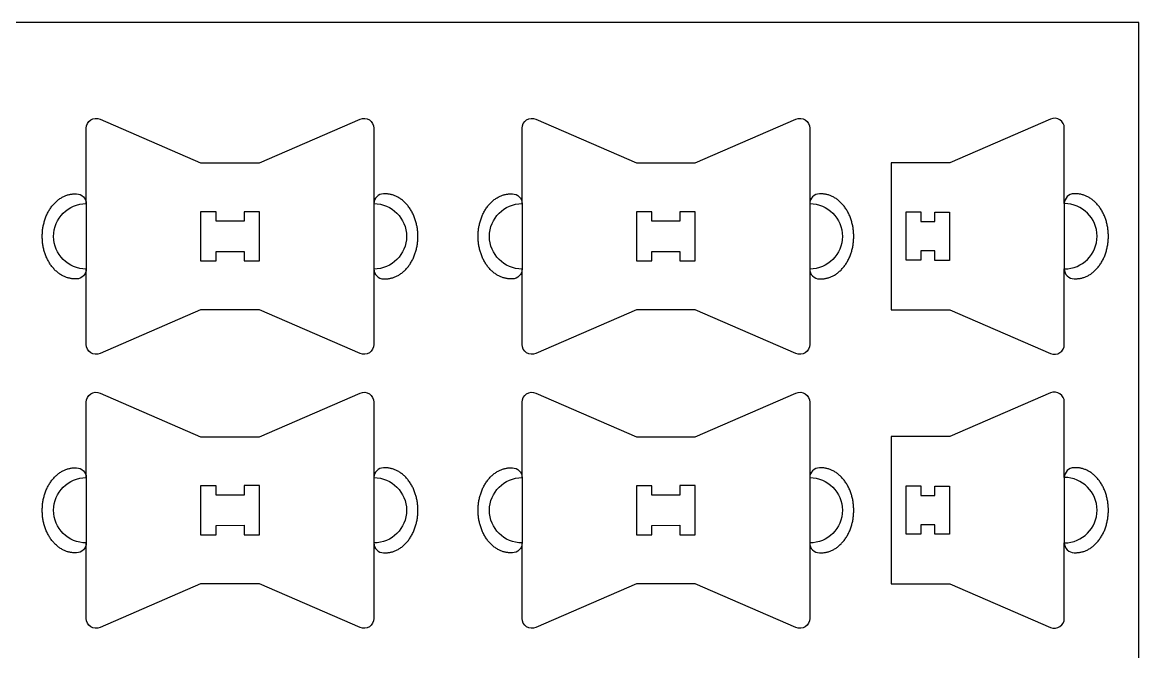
# Model space of a CAD drawing. Extents: x -30 to 12678, y 0 to 23683.
# Drawn here: x 1251 to 1934, y 3272 to 3657 of the extents above; entities that cross this region are included whole.
import ezdxf

# ---------------------------------------------------------------- set-up
doc = ezdxf.new("R2010")
doc.units = 0
for name, color, linetype in [('0_SHEET_SPRUCEPLY_2440X122', 1, 'CONTINUOUS'), ('3_ANYTOOL_CUTTHROUGH_INSID', 4, 'CONTINUOUS'), ('4_ANYTOOL_CUTTHROUGH_OUTSI', 5, 'CONTINUOUS'), ('5_ANYTOOL_HALF_MILL_9MM_IN', 3, 'CONTINUOUS')]:
    doc.layers.add(name, color=color, linetype=linetype)

msp = doc.modelspace()

# ---------------------------------------------------------------- linework, layer by layer
at = {"layer": '0_SHEET_SPRUCEPLY_2440X122'}
msp.add_lwpolyline([(713.84, 1216.64), (1933.84, 1216.64), (1933.84, 3656.64), (713.84, 3656.64)], close=True, dxfattribs=at)
at = {"layer": '3_ANYTOOL_CUTTHROUGH_INSID'}
for points in [[(1386.2, 3535.03), (1369.14, 3534.96), (1369.14, 3540.72), (1359.67, 3540.72), (1359.67, 3510.69), (1369.14, 3510.69), (1369.14, 3516.46), (1386.2, 3516.53), (1386.2, 3510.76), (1395.67, 3510.76), (1395.67, 3540.79), (1386.2, 3540.79)], [(1652.99, 3535.03), (1635.93, 3534.96), (1635.93, 3540.72), (1626.46, 3540.72), (1626.46, 3510.69), (1635.93, 3510.69), (1635.93, 3516.46), (1652.99, 3516.53), (1652.99, 3510.76), (1662.46, 3510.76), (1662.46, 3540.79), (1652.99, 3540.79)], [(1800.55, 3534.85), (1809.11, 3534.78), (1809.11, 3540.54), (1818.08, 3540.54), (1818.08, 3511.01), (1809.11, 3511.01), (1809.11, 3516.78), (1800.55, 3516.85), (1800.55, 3511.08), (1791.58, 3511.08), (1791.58, 3540.61), (1800.55, 3540.61)], [(1386.2, 3367.43), (1369.14, 3367.36), (1369.14, 3373.12), (1359.67, 3373.12), (1359.67, 3343.09), (1369.14, 3343.09), (1369.14, 3348.86), (1386.2, 3348.93), (1386.2, 3343.16), (1395.67, 3343.16), (1395.67, 3373.19), (1386.2, 3373.19)], [(1652.99, 3367.43), (1635.93, 3367.36), (1635.93, 3373.12), (1626.46, 3373.12), (1626.46, 3343.09), (1635.93, 3343.09), (1635.93, 3348.86), (1652.99, 3348.93), (1652.99, 3343.16), (1662.46, 3343.16), (1662.46, 3373.19), (1652.99, 3373.19)], [(1800.55, 3367.25), (1809.11, 3367.17), (1809.11, 3372.94), (1818.08, 3372.94), (1818.08, 3343.41), (1809.11, 3343.41), (1809.11, 3349.17), (1800.55, 3349.25), (1800.55, 3343.48), (1791.58, 3343.48), (1791.58, 3373.01), (1800.55, 3373.01)]]:
    msp.add_lwpolyline(points, close=True, dxfattribs=at)
at = {"layer": '4_ANYTOOL_CUTTHROUGH_OUTSI'}
for points in [[(1465.67, 3459.51, -0.539734), (1457.29, 3454.01), (1395.67, 3480.71), (1359.67, 3480.71), (1298.06, 3454.01, -0.539734), (1289.67, 3459.51), (1289.67, 3505.71, -1), (1289.67, 3545.71), (1289.67, 3591.9, -0.539734), (1298.06, 3597.41), (1359.67, 3570.71), (1395.67, 3570.71), (1457.29, 3597.41, -0.539734), (1465.67, 3591.9), (1465.67, 3545.71, -1), (1465.67, 3505.71)], [(1732.46, 3459.51, -0.539734), (1724.07, 3454.01), (1662.46, 3480.71), (1626.46, 3480.71), (1564.84, 3454.01, -0.539734), (1556.46, 3459.51), (1556.46, 3505.71, -1), (1556.46, 3545.71), (1556.46, 3591.9, -0.539734), (1564.84, 3597.41), (1626.46, 3570.71), (1662.46, 3570.71), (1724.07, 3597.41, -0.539734), (1732.46, 3591.9), (1732.46, 3545.71, -1), (1732.46, 3505.71)], [(1879.95, 3454.08, 0.539734), (1888.33, 3459.58), (1888.33, 3505.78, 1), (1888.33, 3545.78), (1888.33, 3591.97, 0.539734), (1879.95, 3597.48), (1818.33, 3570.78), (1782.33, 3570.78), (1782.33, 3480.78), (1818.33, 3480.78), (1879.95, 3454.08)], [(1465.67, 3291.91, -0.539734), (1457.29, 3286.41), (1395.67, 3313.11), (1359.67, 3313.11), (1298.06, 3286.41, -0.539734), (1289.67, 3291.91), (1289.67, 3338.11, -1), (1289.67, 3378.11), (1289.67, 3424.3, -0.539734), (1298.06, 3429.81), (1359.67, 3403.11), (1395.67, 3403.11), (1457.29, 3429.81, -0.539734), (1465.67, 3424.3), (1465.67, 3378.11, -1), (1465.67, 3338.11)], [(1732.46, 3291.91, -0.539734), (1724.07, 3286.41), (1662.46, 3313.11), (1626.46, 3313.11), (1564.84, 3286.41, -0.539734), (1556.46, 3291.91), (1556.46, 3338.11, -1), (1556.46, 3378.11), (1556.46, 3424.3, -0.539734), (1564.84, 3429.81), (1626.46, 3403.11), (1662.46, 3403.11), (1724.07, 3429.81, -0.539734), (1732.46, 3424.3), (1732.46, 3378.11, -1), (1732.46, 3338.11)], [(1879.95, 3286.48, 0.539734), (1888.33, 3291.98), (1888.33, 3338.18, 1), (1888.33, 3378.18), (1888.33, 3424.37, 0.539734), (1879.95, 3429.88), (1818.33, 3403.18), (1782.33, 3403.18), (1782.33, 3313.18), (1818.33, 3313.18), (1879.95, 3286.48)]]:
    msp.add_lwpolyline(points, format="xyb", close=True, dxfattribs=at)
at = {"layer": '5_ANYTOOL_HALF_MILL_9MM_IN'}
for points in [[(1282.68, 3499.7), (1282.24, 3499.7), (1281.79, 3499.72), (1281.34, 3499.75), (1280.89, 3499.8), (1280.43, 3499.86), (1279.97, 3499.94), (1279.51, 3500.03), (1279.05, 3500.13), (1278.59, 3500.25), (1278.12, 3500.38), (1277.65, 3500.53), (1277.19, 3500.7), (1276.72, 3500.88), (1276.26, 3501.08), (1275.79, 3501.29), (1275.33, 3501.52), (1274.87, 3501.77), (1274.42, 3502.03), (1273.96, 3502.31), (1273.51, 3502.6), (1273.06, 3502.91), (1272.62, 3503.24), (1272.19, 3503.58), (1271.75, 3503.93), (1271.33, 3504.31), (1270.91, 3504.69), (1270.5, 3505.09), (1270.09, 3505.51), (1269.7, 3505.94), (1269.31, 3506.38), (1268.93, 3506.84), (1268.56, 3507.31), (1268.2, 3507.79), (1267.85, 3508.29), (1267.51, 3508.79), (1267.18, 3509.31), (1266.86, 3509.83), (1266.55, 3510.37), (1266.25, 3510.92), (1265.97, 3511.47), (1265.69, 3512.03), (1265.43, 3512.6), (1265.18, 3513.17), (1264.94, 3513.75), (1264.72, 3514.34), (1264.5, 3514.93), (1264.3, 3515.53), (1264.11, 3516.13), (1263.94, 3516.73), (1263.77, 3517.33), (1263.62, 3517.94), (1263.48, 3518.54), (1263.35, 3519.15), (1263.24, 3519.75), (1263.14, 3520.36), (1263.04, 3520.97), (1262.96, 3521.57), (1262.9, 3522.17), (1262.84, 3522.77), (1262.79, 3523.36), (1262.76, 3523.95), (1262.73, 3524.54), (1262.71, 3525.7), (1262.73, 3526.86), (1262.76, 3527.44), (1262.79, 3528.03), (1262.84, 3528.63), (1262.9, 3529.22), (1262.96, 3529.82), (1263.04, 3530.43), (1263.14, 3531.03), (1263.24, 3531.64), (1263.36, 3532.24), (1263.48, 3532.85), (1263.62, 3533.46), (1263.78, 3534.06), (1263.94, 3534.67), (1264.12, 3535.27), (1264.31, 3535.87), (1264.51, 3536.46), (1264.72, 3537.05), (1264.95, 3537.64), (1265.19, 3538.22), (1265.44, 3538.79), (1265.7, 3539.36), (1265.97, 3539.92), (1266.26, 3540.48), (1266.56, 3541.02), (1266.87, 3541.56), (1267.19, 3542.08), (1267.52, 3542.6), (1267.86, 3543.11), (1268.21, 3543.6), (1268.58, 3544.08), (1268.95, 3544.55), (1269.33, 3545.01), (1269.72, 3545.45), (1270.11, 3545.88), (1270.52, 3546.3), (1270.93, 3546.7), (1271.35, 3547.09), (1271.78, 3547.46), (1272.21, 3547.81), (1272.65, 3548.16), (1273.09, 3548.48), (1273.54, 3548.79), (1273.99, 3549.09), (1274.45, 3549.36), (1274.9, 3549.62), (1275.37, 3549.87), (1275.83, 3550.1), (1276.29, 3550.31), (1276.76, 3550.51), (1277.23, 3550.69), (1277.69, 3550.86), (1278.16, 3551.01), (1278.63, 3551.14), (1279.09, 3551.26), (1279.56, 3551.37), (1280.02, 3551.46), (1280.48, 3551.53), (1280.94, 3551.59), (1281.39, 3551.64), (1281.84, 3551.67), (1282.29, 3551.69), (1282.74, 3551.7), (1283.67, 3551.7, -0.413668), (1289.67, 3545.71), (1289.67, 3505.71, -0.41476), (1283.67, 3499.7)], [(1472.66, 3499.7), (1473.11, 3499.7), (1473.55, 3499.72), (1474, 3499.75), (1474.46, 3499.8), (1474.91, 3499.86), (1475.37, 3499.94), (1475.83, 3500.03), (1476.3, 3500.13), (1476.76, 3500.25), (1477.23, 3500.38), (1477.69, 3500.53), (1478.16, 3500.7), (1478.62, 3500.88), (1479.09, 3501.08), (1479.55, 3501.29), (1480.01, 3501.52), (1480.47, 3501.77), (1480.93, 3502.03), (1481.39, 3502.31), (1481.84, 3502.6), (1482.28, 3502.91), (1482.72, 3503.24), (1483.16, 3503.58), (1483.59, 3503.93), (1484.02, 3504.31), (1484.44, 3504.69), (1484.85, 3505.09), (1485.25, 3505.51), (1485.65, 3505.94), (1486.04, 3506.38), (1486.42, 3506.84), (1486.79, 3507.31), (1487.15, 3507.79), (1487.5, 3508.29), (1487.84, 3508.79), (1488.17, 3509.31), (1488.49, 3509.83), (1488.8, 3510.37), (1489.09, 3510.92), (1489.38, 3511.47), (1489.65, 3512.03), (1489.92, 3512.6), (1490.17, 3513.17), (1490.4, 3513.75), (1490.63, 3514.34), (1490.84, 3514.93), (1491.04, 3515.53), (1491.23, 3516.13), (1491.41, 3516.73), (1491.57, 3517.33), (1491.73, 3517.94), (1491.86, 3518.54), (1491.99, 3519.15), (1492.11, 3519.75), (1492.21, 3520.36), (1492.3, 3520.97), (1492.38, 3521.57), (1492.45, 3522.17), (1492.51, 3522.77), (1492.56, 3523.36), (1492.59, 3523.95), (1492.62, 3524.54), (1492.64, 3525.7), (1492.62, 3526.86), (1492.59, 3527.44), (1492.55, 3528.03), (1492.51, 3528.63), (1492.45, 3529.22), (1492.38, 3529.82), (1492.3, 3530.43), (1492.21, 3531.03), (1492.11, 3531.64), (1491.99, 3532.24), (1491.86, 3532.85), (1491.72, 3533.46), (1491.57, 3534.06), (1491.41, 3534.67), (1491.23, 3535.27), (1491.04, 3535.87), (1490.84, 3536.46), (1490.63, 3537.05), (1490.4, 3537.64), (1490.16, 3538.22), (1489.91, 3538.79), (1489.65, 3539.36), (1489.37, 3539.92), (1489.09, 3540.48), (1488.79, 3541.02), (1488.48, 3541.56), (1488.16, 3542.08), (1487.83, 3542.6), (1487.48, 3543.11), (1487.13, 3543.6), (1486.77, 3544.08), (1486.4, 3544.55), (1486.02, 3545.01), (1485.63, 3545.45), (1485.23, 3545.88), (1484.83, 3546.3), (1484.41, 3546.7), (1483.99, 3547.09), (1483.57, 3547.46), (1483.14, 3547.81), (1482.7, 3548.16), (1482.26, 3548.48), (1481.81, 3548.79), (1481.36, 3549.09), (1480.9, 3549.36), (1480.44, 3549.62), (1479.98, 3549.87), (1479.52, 3550.1), (1479.05, 3550.31), (1478.59, 3550.51), (1478.12, 3550.69), (1477.65, 3550.86), (1477.19, 3551.01), (1476.72, 3551.14), (1476.25, 3551.26), (1475.79, 3551.37), (1475.33, 3551.46), (1474.87, 3551.53), (1474.41, 3551.59), (1473.95, 3551.64), (1473.5, 3551.67), (1473.05, 3551.69), (1472.61, 3551.7), (1471.67, 3551.7, 0.413668), (1465.67, 3545.71), (1465.67, 3505.71, 0.41476), (1471.67, 3499.7)], [(1549.47, 3499.7), (1549.02, 3499.7), (1548.58, 3499.72), (1548.13, 3499.75), (1547.67, 3499.8), (1547.22, 3499.86), (1546.76, 3499.94), (1546.3, 3500.03), (1545.83, 3500.13), (1545.37, 3500.25), (1544.9, 3500.38), (1544.44, 3500.53), (1543.97, 3500.7), (1543.51, 3500.88), (1543.04, 3501.08), (1542.58, 3501.29), (1542.11, 3501.52), (1541.66, 3501.77), (1541.2, 3502.03), (1540.74, 3502.31), (1540.29, 3502.6), (1539.85, 3502.91), (1539.41, 3503.24), (1538.97, 3503.58), (1538.54, 3503.93), (1538.11, 3504.31), (1537.69, 3504.69), (1537.28, 3505.09), (1536.88, 3505.51), (1536.48, 3505.94), (1536.09, 3506.38), (1535.71, 3506.84), (1535.34, 3507.31), (1534.98, 3507.79), (1534.63, 3508.29), (1534.29, 3508.79), (1533.96, 3509.31), (1533.64, 3509.83), (1533.33, 3510.37), (1533.03, 3510.92), (1532.75, 3511.47), (1532.48, 3512.03), (1532.21, 3512.6), (1531.96, 3513.17), (1531.72, 3513.75), (1531.5, 3514.34), (1531.29, 3514.93), (1531.08, 3515.53), (1530.9, 3516.13), (1530.72, 3516.73), (1530.56, 3517.33), (1530.4, 3517.94), (1530.26, 3518.54), (1530.14, 3519.15), (1530.02, 3519.75), (1529.92, 3520.36), (1529.83, 3520.97), (1529.75, 3521.57), (1529.68, 3522.17), (1529.62, 3522.77), (1529.57, 3523.36), (1529.54, 3523.95), (1529.51, 3524.54), (1529.49, 3525.7), (1529.51, 3526.86), (1529.54, 3527.44), (1529.57, 3528.03), (1529.62, 3528.63), (1529.68, 3529.22), (1529.75, 3529.82), (1529.83, 3530.43), (1529.92, 3531.03), (1530.02, 3531.64), (1530.14, 3532.24), (1530.27, 3532.85), (1530.41, 3533.46), (1530.56, 3534.06), (1530.72, 3534.67), (1530.9, 3535.27), (1531.09, 3535.87), (1531.29, 3536.46), (1531.5, 3537.05), (1531.73, 3537.64), (1531.97, 3538.22), (1532.22, 3538.79), (1532.48, 3539.36), (1532.76, 3539.92), (1533.04, 3540.48), (1533.34, 3541.02), (1533.65, 3541.56), (1533.97, 3542.08), (1534.3, 3542.6), (1534.65, 3543.11), (1535, 3543.6), (1535.36, 3544.08), (1535.73, 3544.55), (1536.11, 3545.01), (1536.5, 3545.45), (1536.9, 3545.88), (1537.3, 3546.3), (1537.71, 3546.7), (1538.13, 3547.09), (1538.56, 3547.46), (1538.99, 3547.81), (1539.43, 3548.16), (1539.87, 3548.48), (1540.32, 3548.79), (1540.77, 3549.09), (1541.23, 3549.36), (1541.69, 3549.62), (1542.15, 3549.87), (1542.61, 3550.1), (1543.08, 3550.31), (1543.54, 3550.51), (1544.01, 3550.69), (1544.48, 3550.86), (1544.94, 3551.01), (1545.41, 3551.14), (1545.88, 3551.26), (1546.34, 3551.37), (1546.8, 3551.46), (1547.26, 3551.53), (1547.72, 3551.59), (1548.17, 3551.64), (1548.63, 3551.67), (1549.07, 3551.69), (1549.52, 3551.7), (1550.46, 3551.7, -0.413668), (1556.46, 3545.71), (1556.46, 3505.71, -0.41476), (1550.46, 3499.7)], [(1739.44, 3499.7), (1739.89, 3499.7), (1740.34, 3499.72), (1740.79, 3499.75), (1741.24, 3499.8), (1741.7, 3499.86), (1742.16, 3499.94), (1742.62, 3500.03), (1743.08, 3500.13), (1743.54, 3500.25), (1744.01, 3500.38), (1744.47, 3500.53), (1744.94, 3500.7), (1745.41, 3500.88), (1745.87, 3501.08), (1746.34, 3501.29), (1746.8, 3501.52), (1747.26, 3501.77), (1747.71, 3502.03), (1748.17, 3502.31), (1748.62, 3502.6), (1749.07, 3502.91), (1749.51, 3503.24), (1749.94, 3503.58), (1750.37, 3503.93), (1750.8, 3504.31), (1751.22, 3504.69), (1751.63, 3505.09), (1752.03, 3505.51), (1752.43, 3505.94), (1752.82, 3506.38), (1753.2, 3506.84), (1753.57, 3507.31), (1753.93, 3507.79), (1754.28, 3508.29), (1754.62, 3508.79), (1754.95, 3509.31), (1755.27, 3509.83), (1755.58, 3510.37), (1755.88, 3510.92), (1756.16, 3511.47), (1756.44, 3512.03), (1756.7, 3512.6), (1756.95, 3513.17), (1757.19, 3513.75), (1757.41, 3514.34), (1757.63, 3514.93), (1757.83, 3515.53), (1758.02, 3516.13), (1758.19, 3516.73), (1758.36, 3517.33), (1758.51, 3517.94), (1758.65, 3518.54), (1758.77, 3519.15), (1758.89, 3519.75), (1758.99, 3520.36), (1759.09, 3520.97), (1759.17, 3521.57), (1759.23, 3522.17), (1759.29, 3522.77), (1759.34, 3523.36), (1759.37, 3523.95), (1759.4, 3524.54), (1759.42, 3525.7), (1759.4, 3526.86), (1759.37, 3527.44), (1759.34, 3528.03), (1759.29, 3528.63), (1759.23, 3529.22), (1759.16, 3529.82), (1759.08, 3530.43), (1758.99, 3531.03), (1758.89, 3531.64), (1758.77, 3532.24), (1758.65, 3532.85), (1758.51, 3533.46), (1758.35, 3534.06), (1758.19, 3534.67), (1758.01, 3535.27), (1757.82, 3535.87), (1757.62, 3536.46), (1757.41, 3537.05), (1757.18, 3537.64), (1756.94, 3538.22), (1756.69, 3538.79), (1756.43, 3539.36), (1756.15, 3539.92), (1755.87, 3540.48), (1755.57, 3541.02), (1755.26, 3541.56), (1754.94, 3542.08), (1754.61, 3542.6), (1754.27, 3543.11), (1753.91, 3543.6), (1753.55, 3544.08), (1753.18, 3544.55), (1752.8, 3545.01), (1752.41, 3545.45), (1752.01, 3545.88), (1751.61, 3546.3), (1751.2, 3546.7), (1750.78, 3547.09), (1750.35, 3547.46), (1749.92, 3547.81), (1749.48, 3548.16), (1749.04, 3548.48), (1748.59, 3548.79), (1748.14, 3549.09), (1747.68, 3549.36), (1747.23, 3549.62), (1746.76, 3549.87), (1746.3, 3550.1), (1745.84, 3550.31), (1745.37, 3550.51), (1744.9, 3550.69), (1744.44, 3550.86), (1743.97, 3551.01), (1743.5, 3551.14), (1743.04, 3551.26), (1742.57, 3551.37), (1742.11, 3551.46), (1741.65, 3551.53), (1741.19, 3551.59), (1740.74, 3551.64), (1740.29, 3551.67), (1739.84, 3551.69), (1739.39, 3551.7), (1738.46, 3551.7, 0.413668), (1732.46, 3545.71), (1732.46, 3505.71, 0.41476), (1738.46, 3499.7)], [(1895.32, 3499.77), (1895.77, 3499.77), (1896.21, 3499.79), (1896.66, 3499.83), (1897.12, 3499.87), (1897.57, 3499.93), (1898.03, 3500.01), (1898.49, 3500.1), (1898.96, 3500.2), (1899.42, 3500.32), (1899.89, 3500.45), (1900.35, 3500.6), (1900.82, 3500.77), (1901.28, 3500.95), (1901.75, 3501.15), (1902.21, 3501.36), (1902.67, 3501.59), (1903.13, 3501.84), (1903.59, 3502.1), (1904.05, 3502.38), (1904.5, 3502.67), (1904.94, 3502.98), (1905.38, 3503.31), (1905.82, 3503.65), (1906.25, 3504), (1906.68, 3504.38), (1907.1, 3504.76), (1907.51, 3505.17), (1907.91, 3505.58), (1908.31, 3506.01), (1908.7, 3506.46), (1909.08, 3506.91), (1909.45, 3507.38), (1909.81, 3507.86), (1910.16, 3508.36), (1910.5, 3508.86), (1910.83, 3509.38), (1911.15, 3509.91), (1911.46, 3510.44), (1911.75, 3510.99), (1912.04, 3511.54), (1912.31, 3512.1), (1912.58, 3512.67), (1912.83, 3513.24), (1913.06, 3513.83), (1913.29, 3514.41), (1913.5, 3515), (1913.7, 3515.6), (1913.89, 3516.2), (1914.07, 3516.8), (1914.23, 3517.4), (1914.39, 3518.01), (1914.52, 3518.61), (1914.65, 3519.22), (1914.77, 3519.83), (1914.87, 3520.43), (1914.96, 3521.04), (1915.04, 3521.64), (1915.11, 3522.24), (1915.17, 3522.84), (1915.21, 3523.43), (1915.25, 3524.02), (1915.28, 3524.61), (1915.3, 3525.77), (1915.28, 3526.93), (1915.25, 3527.51), (1915.21, 3528.1), (1915.17, 3528.7), (1915.11, 3529.29), (1915.04, 3529.9), (1914.96, 3530.5), (1914.87, 3531.1), (1914.77, 3531.71), (1914.65, 3532.31), (1914.52, 3532.92), (1914.38, 3533.53), (1914.23, 3534.13), (1914.07, 3534.74), (1913.89, 3535.34), (1913.7, 3535.94), (1913.5, 3536.53), (1913.28, 3537.12), (1913.06, 3537.71), (1912.82, 3538.29), (1912.57, 3538.86), (1912.31, 3539.43), (1912.03, 3539.99), (1911.74, 3540.55), (1911.45, 3541.09), (1911.14, 3541.63), (1910.82, 3542.15), (1910.49, 3542.67), (1910.14, 3543.18), (1909.79, 3543.67), (1909.43, 3544.15), (1909.06, 3544.62), (1908.68, 3545.08), (1908.29, 3545.52), (1907.89, 3545.95), (1907.49, 3546.37), (1907.07, 3546.77), (1906.65, 3547.16), (1906.23, 3547.53), (1905.8, 3547.89), (1905.36, 3548.23), (1904.92, 3548.55), (1904.47, 3548.86), (1904.02, 3549.16), (1903.56, 3549.43), (1903.1, 3549.7), (1902.64, 3549.94), (1902.18, 3550.17), (1901.71, 3550.38), (1901.25, 3550.58), (1900.78, 3550.76), (1900.31, 3550.93), (1899.85, 3551.08), (1899.38, 3551.21), (1898.91, 3551.33), (1898.45, 3551.44), (1897.99, 3551.53), (1897.53, 3551.6), (1897.07, 3551.66), (1896.61, 3551.71), (1896.16, 3551.74), (1895.71, 3551.76), (1895.27, 3551.77), (1894.33, 3551.77, 0.413668), (1888.33, 3545.78), (1888.33, 3505.78, 0.41476), (1894.33, 3499.77)], [(1282.68, 3332.09), (1282.24, 3332.1), (1281.79, 3332.12), (1281.34, 3332.15), (1280.89, 3332.2), (1280.43, 3332.26), (1279.97, 3332.33), (1279.51, 3332.42), (1279.05, 3332.53), (1278.59, 3332.65), (1278.12, 3332.78), (1277.65, 3332.93), (1277.19, 3333.1), (1276.72, 3333.28), (1276.26, 3333.48), (1275.79, 3333.69), (1275.33, 3333.92), (1274.87, 3334.17), (1274.42, 3334.43), (1273.96, 3334.71), (1273.51, 3335), (1273.06, 3335.31), (1272.62, 3335.63), (1272.19, 3335.98), (1271.75, 3336.33), (1271.33, 3336.7), (1270.91, 3337.09), (1270.5, 3337.49), (1270.09, 3337.91), (1269.7, 3338.34), (1269.31, 3338.78), (1268.93, 3339.24), (1268.56, 3339.71), (1268.2, 3340.19), (1267.85, 3340.69), (1267.51, 3341.19), (1267.18, 3341.71), (1266.86, 3342.23), (1266.55, 3342.77), (1266.25, 3343.31), (1265.97, 3343.87), (1265.69, 3344.43), (1265.43, 3345), (1265.18, 3345.57), (1264.94, 3346.15), (1264.72, 3346.74), (1264.5, 3347.33), (1264.3, 3347.93), (1264.11, 3348.52), (1263.94, 3349.13), (1263.77, 3349.73), (1263.62, 3350.33), (1263.48, 3350.94), (1263.35, 3351.55), (1263.24, 3352.15), (1263.14, 3352.76), (1263.04, 3353.36), (1262.96, 3353.97), (1262.9, 3354.57), (1262.84, 3355.16), (1262.79, 3355.76), (1262.76, 3356.35), (1262.73, 3356.94), (1262.71, 3358.09), (1262.73, 3359.25), (1262.76, 3359.84), (1262.79, 3360.43), (1262.84, 3361.02), (1262.9, 3361.62), (1262.96, 3362.22), (1263.04, 3362.83), (1263.14, 3363.43), (1263.24, 3364.04), (1263.36, 3364.64), (1263.48, 3365.25), (1263.62, 3365.85), (1263.78, 3366.46), (1263.94, 3367.06), (1264.12, 3367.66), (1264.31, 3368.26), (1264.51, 3368.86), (1264.72, 3369.45), (1264.95, 3370.04), (1265.19, 3370.62), (1265.44, 3371.19), (1265.7, 3371.76), (1265.97, 3372.32), (1266.26, 3372.88), (1266.56, 3373.42), (1266.87, 3373.96), (1267.19, 3374.48), (1267.52, 3375), (1267.86, 3375.5), (1268.21, 3376), (1268.58, 3376.48), (1268.95, 3376.95), (1269.33, 3377.41), (1269.72, 3377.85), (1270.11, 3378.28), (1270.52, 3378.7), (1270.93, 3379.1), (1271.35, 3379.48), (1271.78, 3379.86), (1272.21, 3380.21), (1272.65, 3380.55), (1273.09, 3380.88), (1273.54, 3381.19), (1273.99, 3381.48), (1274.45, 3381.76), (1274.9, 3382.02), (1275.37, 3382.27), (1275.83, 3382.5), (1276.29, 3382.71), (1276.76, 3382.91), (1277.23, 3383.09), (1277.69, 3383.26), (1278.16, 3383.41), (1278.63, 3383.54), (1279.09, 3383.66), (1279.56, 3383.76), (1280.02, 3383.85), (1280.48, 3383.93), (1280.94, 3383.99), (1281.39, 3384.04), (1281.84, 3384.07), (1282.29, 3384.09), (1282.74, 3384.09), (1283.67, 3384.09, -0.413668), (1289.67, 3378.11), (1289.67, 3338.11, -0.41476), (1283.67, 3332.09)], [(1472.66, 3332.09), (1473.11, 3332.1), (1473.55, 3332.12), (1474, 3332.15), (1474.46, 3332.2), (1474.91, 3332.26), (1475.37, 3332.33), (1475.83, 3332.42), (1476.3, 3332.53), (1476.76, 3332.65), (1477.23, 3332.78), (1477.69, 3332.93), (1478.16, 3333.1), (1478.62, 3333.28), (1479.09, 3333.48), (1479.55, 3333.69), (1480.01, 3333.92), (1480.47, 3334.17), (1480.93, 3334.43), (1481.39, 3334.71), (1481.84, 3335), (1482.28, 3335.31), (1482.72, 3335.63), (1483.16, 3335.98), (1483.59, 3336.33), (1484.02, 3336.7), (1484.44, 3337.09), (1484.85, 3337.49), (1485.25, 3337.91), (1485.65, 3338.34), (1486.04, 3338.78), (1486.42, 3339.24), (1486.79, 3339.71), (1487.15, 3340.19), (1487.5, 3340.69), (1487.84, 3341.19), (1488.17, 3341.71), (1488.49, 3342.23), (1488.8, 3342.77), (1489.09, 3343.31), (1489.38, 3343.87), (1489.65, 3344.43), (1489.92, 3345), (1490.17, 3345.57), (1490.4, 3346.15), (1490.63, 3346.74), (1490.84, 3347.33), (1491.04, 3347.93), (1491.23, 3348.52), (1491.41, 3349.13), (1491.57, 3349.73), (1491.73, 3350.33), (1491.86, 3350.94), (1491.99, 3351.55), (1492.11, 3352.15), (1492.21, 3352.76), (1492.3, 3353.36), (1492.38, 3353.97), (1492.45, 3354.57), (1492.51, 3355.16), (1492.56, 3355.76), (1492.59, 3356.35), (1492.62, 3356.94), (1492.64, 3358.09), (1492.62, 3359.25), (1492.59, 3359.84), (1492.55, 3360.43), (1492.51, 3361.02), (1492.45, 3361.62), (1492.38, 3362.22), (1492.3, 3362.83), (1492.21, 3363.43), (1492.11, 3364.04), (1491.99, 3364.64), (1491.86, 3365.25), (1491.72, 3365.85), (1491.57, 3366.46), (1491.41, 3367.06), (1491.23, 3367.66), (1491.04, 3368.26), (1490.84, 3368.86), (1490.63, 3369.45), (1490.4, 3370.04), (1490.16, 3370.62), (1489.91, 3371.19), (1489.65, 3371.76), (1489.37, 3372.32), (1489.09, 3372.88), (1488.79, 3373.42), (1488.48, 3373.96), (1488.16, 3374.48), (1487.83, 3375), (1487.48, 3375.5), (1487.13, 3376), (1486.77, 3376.48), (1486.4, 3376.95), (1486.02, 3377.41), (1485.63, 3377.85), (1485.23, 3378.28), (1484.83, 3378.7), (1484.41, 3379.1), (1483.99, 3379.48), (1483.57, 3379.86), (1483.14, 3380.21), (1482.7, 3380.55), (1482.26, 3380.88), (1481.81, 3381.19), (1481.36, 3381.48), (1480.9, 3381.76), (1480.44, 3382.02), (1479.98, 3382.27), (1479.52, 3382.5), (1479.05, 3382.71), (1478.59, 3382.91), (1478.12, 3383.09), (1477.65, 3383.26), (1477.19, 3383.41), (1476.72, 3383.54), (1476.25, 3383.66), (1475.79, 3383.76), (1475.33, 3383.85), (1474.87, 3383.93), (1474.41, 3383.99), (1473.95, 3384.04), (1473.5, 3384.07), (1473.05, 3384.09), (1472.61, 3384.09), (1471.67, 3384.09, 0.413668), (1465.67, 3378.11), (1465.67, 3338.11, 0.41476), (1471.67, 3332.09)], [(1549.47, 3332.09), (1549.02, 3332.1), (1548.58, 3332.12), (1548.13, 3332.15), (1547.67, 3332.2), (1547.22, 3332.26), (1546.76, 3332.33), (1546.3, 3332.42), (1545.83, 3332.53), (1545.37, 3332.65), (1544.9, 3332.78), (1544.44, 3332.93), (1543.97, 3333.1), (1543.51, 3333.28), (1543.04, 3333.48), (1542.58, 3333.69), (1542.11, 3333.92), (1541.66, 3334.17), (1541.2, 3334.43), (1540.74, 3334.71), (1540.29, 3335), (1539.85, 3335.31), (1539.41, 3335.63), (1538.97, 3335.98), (1538.54, 3336.33), (1538.11, 3336.7), (1537.69, 3337.09), (1537.28, 3337.49), (1536.88, 3337.91), (1536.48, 3338.34), (1536.09, 3338.78), (1535.71, 3339.24), (1535.34, 3339.71), (1534.98, 3340.19), (1534.63, 3340.69), (1534.29, 3341.19), (1533.96, 3341.71), (1533.64, 3342.23), (1533.33, 3342.77), (1533.03, 3343.31), (1532.75, 3343.87), (1532.48, 3344.43), (1532.21, 3345), (1531.96, 3345.57), (1531.72, 3346.15), (1531.5, 3346.74), (1531.29, 3347.33), (1531.08, 3347.93), (1530.9, 3348.52), (1530.72, 3349.13), (1530.56, 3349.73), (1530.4, 3350.33), (1530.26, 3350.94), (1530.14, 3351.55), (1530.02, 3352.15), (1529.92, 3352.76), (1529.83, 3353.36), (1529.75, 3353.97), (1529.68, 3354.57), (1529.62, 3355.16), (1529.57, 3355.76), (1529.54, 3356.35), (1529.51, 3356.94), (1529.49, 3358.09), (1529.51, 3359.25), (1529.54, 3359.84), (1529.57, 3360.43), (1529.62, 3361.02), (1529.68, 3361.62), (1529.75, 3362.22), (1529.83, 3362.83), (1529.92, 3363.43), (1530.02, 3364.04), (1530.14, 3364.64), (1530.27, 3365.25), (1530.41, 3365.85), (1530.56, 3366.46), (1530.72, 3367.06), (1530.9, 3367.66), (1531.09, 3368.26), (1531.29, 3368.86), (1531.5, 3369.45), (1531.73, 3370.04), (1531.97, 3370.62), (1532.22, 3371.19), (1532.48, 3371.76), (1532.76, 3372.32), (1533.04, 3372.88), (1533.34, 3373.42), (1533.65, 3373.96), (1533.97, 3374.48), (1534.3, 3375), (1534.65, 3375.5), (1535, 3376), (1535.36, 3376.48), (1535.73, 3376.95), (1536.11, 3377.41), (1536.5, 3377.85), (1536.9, 3378.28), (1537.3, 3378.7), (1537.71, 3379.1), (1538.13, 3379.48), (1538.56, 3379.86), (1538.99, 3380.21), (1539.43, 3380.55), (1539.87, 3380.88), (1540.32, 3381.19), (1540.77, 3381.48), (1541.23, 3381.76), (1541.69, 3382.02), (1542.15, 3382.27), (1542.61, 3382.5), (1543.08, 3382.71), (1543.54, 3382.91), (1544.01, 3383.09), (1544.48, 3383.26), (1544.94, 3383.41), (1545.41, 3383.54), (1545.88, 3383.66), (1546.34, 3383.76), (1546.8, 3383.85), (1547.26, 3383.93), (1547.72, 3383.99), (1548.17, 3384.04), (1548.63, 3384.07), (1549.07, 3384.09), (1549.52, 3384.09), (1550.46, 3384.09, -0.413668), (1556.46, 3378.11), (1556.46, 3338.11, -0.41476), (1550.46, 3332.09)], [(1739.44, 3332.09), (1739.89, 3332.1), (1740.34, 3332.12), (1740.79, 3332.15), (1741.24, 3332.2), (1741.7, 3332.26), (1742.16, 3332.33), (1742.62, 3332.42), (1743.08, 3332.53), (1743.54, 3332.65), (1744.01, 3332.78), (1744.47, 3332.93), (1744.94, 3333.1), (1745.41, 3333.28), (1745.87, 3333.48), (1746.34, 3333.69), (1746.8, 3333.92), (1747.26, 3334.17), (1747.71, 3334.43), (1748.17, 3334.71), (1748.62, 3335), (1749.07, 3335.31), (1749.51, 3335.63), (1749.94, 3335.98), (1750.37, 3336.33), (1750.8, 3336.7), (1751.22, 3337.09), (1751.63, 3337.49), (1752.03, 3337.91), (1752.43, 3338.34), (1752.82, 3338.78), (1753.2, 3339.24), (1753.57, 3339.71), (1753.93, 3340.19), (1754.28, 3340.69), (1754.62, 3341.19), (1754.95, 3341.71), (1755.27, 3342.23), (1755.58, 3342.77), (1755.88, 3343.31), (1756.16, 3343.87), (1756.44, 3344.43), (1756.7, 3345), (1756.95, 3345.57), (1757.19, 3346.15), (1757.41, 3346.74), (1757.63, 3347.33), (1757.83, 3347.93), (1758.02, 3348.52), (1758.19, 3349.13), (1758.36, 3349.73), (1758.51, 3350.33), (1758.65, 3350.94), (1758.77, 3351.55), (1758.89, 3352.15), (1758.99, 3352.76), (1759.09, 3353.36), (1759.17, 3353.97), (1759.23, 3354.57), (1759.29, 3355.16), (1759.34, 3355.76), (1759.37, 3356.35), (1759.4, 3356.94), (1759.42, 3358.09), (1759.4, 3359.25), (1759.37, 3359.84), (1759.34, 3360.43), (1759.29, 3361.02), (1759.23, 3361.62), (1759.16, 3362.22), (1759.08, 3362.83), (1758.99, 3363.43), (1758.89, 3364.04), (1758.77, 3364.64), (1758.65, 3365.25), (1758.51, 3365.85), (1758.35, 3366.46), (1758.19, 3367.06), (1758.01, 3367.66), (1757.82, 3368.26), (1757.62, 3368.86), (1757.41, 3369.45), (1757.18, 3370.04), (1756.94, 3370.62), (1756.69, 3371.19), (1756.43, 3371.76), (1756.15, 3372.32), (1755.87, 3372.88), (1755.57, 3373.42), (1755.26, 3373.96), (1754.94, 3374.48), (1754.61, 3375), (1754.27, 3375.5), (1753.91, 3376), (1753.55, 3376.48), (1753.18, 3376.95), (1752.8, 3377.41), (1752.41, 3377.85), (1752.01, 3378.28), (1751.61, 3378.7), (1751.2, 3379.1), (1750.78, 3379.48), (1750.35, 3379.86), (1749.92, 3380.21), (1749.48, 3380.55), (1749.04, 3380.88), (1748.59, 3381.19), (1748.14, 3381.48), (1747.68, 3381.76), (1747.23, 3382.02), (1746.76, 3382.27), (1746.3, 3382.5), (1745.84, 3382.71), (1745.37, 3382.91), (1744.9, 3383.09), (1744.44, 3383.26), (1743.97, 3383.41), (1743.5, 3383.54), (1743.04, 3383.66), (1742.57, 3383.76), (1742.11, 3383.85), (1741.65, 3383.93), (1741.19, 3383.99), (1740.74, 3384.04), (1740.29, 3384.07), (1739.84, 3384.09), (1739.39, 3384.09), (1738.46, 3384.09, 0.413668), (1732.46, 3378.11), (1732.46, 3338.11, 0.41476), (1738.46, 3332.09)], [(1895.32, 3332.16), (1895.77, 3332.17), (1896.21, 3332.19), (1896.66, 3332.22), (1897.12, 3332.27), (1897.57, 3332.33), (1898.03, 3332.41), (1898.49, 3332.49), (1898.96, 3332.6), (1899.42, 3332.72), (1899.89, 3332.85), (1900.35, 3333), (1900.82, 3333.17), (1901.28, 3333.35), (1901.75, 3333.55), (1902.21, 3333.76), (1902.67, 3333.99), (1903.13, 3334.24), (1903.59, 3334.5), (1904.05, 3334.78), (1904.5, 3335.07), (1904.94, 3335.38), (1905.38, 3335.71), (1905.82, 3336.05), (1906.25, 3336.4), (1906.68, 3336.78), (1907.1, 3337.16), (1907.51, 3337.56), (1907.91, 3337.98), (1908.31, 3338.41), (1908.7, 3338.85), (1909.08, 3339.31), (1909.45, 3339.78), (1909.81, 3340.26), (1910.16, 3340.76), (1910.5, 3341.26), (1910.83, 3341.78), (1911.15, 3342.3), (1911.46, 3342.84), (1911.75, 3343.38), (1912.04, 3343.94), (1912.31, 3344.5), (1912.58, 3345.07), (1912.83, 3345.64), (1913.06, 3346.22), (1913.29, 3346.81), (1913.5, 3347.4), (1913.7, 3348), (1913.89, 3348.59), (1914.07, 3349.2), (1914.23, 3349.8), (1914.39, 3350.4), (1914.52, 3351.01), (1914.65, 3351.62), (1914.77, 3352.22), (1914.87, 3352.83), (1914.96, 3353.43), (1915.04, 3354.04), (1915.11, 3354.64), (1915.17, 3355.23), (1915.21, 3355.83), (1915.25, 3356.42), (1915.28, 3357.01), (1915.3, 3358.16), (1915.28, 3359.32), (1915.25, 3359.91), (1915.21, 3360.5), (1915.17, 3361.1), (1915.11, 3361.69), (1915.04, 3362.29), (1914.96, 3362.9), (1914.87, 3363.5), (1914.77, 3364.11), (1914.65, 3364.71), (1914.52, 3365.32), (1914.38, 3365.93), (1914.23, 3366.53), (1914.07, 3367.13), (1913.89, 3367.74), (1913.7, 3368.33), (1913.5, 3368.93), (1913.28, 3369.52), (1913.06, 3370.11), (1912.82, 3370.69), (1912.57, 3371.26), (1912.31, 3371.83), (1912.03, 3372.39), (1911.74, 3372.95), (1911.45, 3373.49), (1911.14, 3374.03), (1910.82, 3374.55), (1910.49, 3375.07), (1910.14, 3375.57), (1909.79, 3376.07), (1909.43, 3376.55), (1909.06, 3377.02), (1908.68, 3377.48), (1908.29, 3377.92), (1907.89, 3378.35), (1907.49, 3378.77), (1907.07, 3379.17), (1906.65, 3379.55), (1906.23, 3379.93), (1905.8, 3380.28), (1905.36, 3380.62), (1904.92, 3380.95), (1904.47, 3381.26), (1904.02, 3381.55), (1903.56, 3381.83), (1903.1, 3382.09), (1902.64, 3382.34), (1902.18, 3382.57), (1901.71, 3382.78), (1901.25, 3382.98), (1900.78, 3383.16), (1900.31, 3383.33), (1899.85, 3383.48), (1899.38, 3383.61), (1898.91, 3383.73), (1898.45, 3383.84), (1897.99, 3383.92), (1897.53, 3384), (1897.07, 3384.06), (1896.61, 3384.11), (1896.16, 3384.14), (1895.71, 3384.16), (1895.27, 3384.16), (1894.33, 3384.16, 0.413668), (1888.33, 3378.18), (1888.33, 3338.18, 0.41476), (1894.33, 3332.16)]]:
    msp.add_lwpolyline(points, format="xyb", close=True, dxfattribs=at)

doc.saveas('drawing.dxf')
